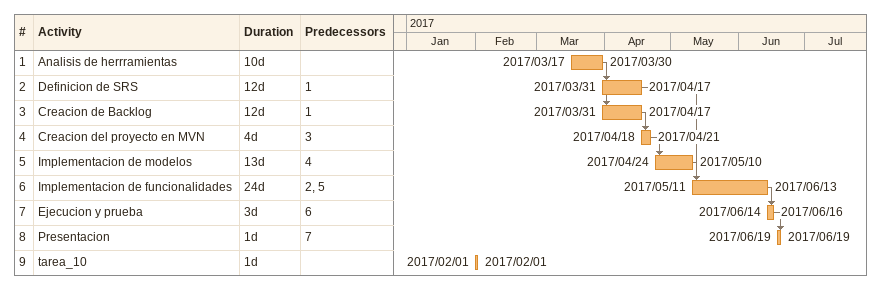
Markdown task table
| ID | Task | Duration | Start | Finish | Predecessors |
|---|---|---|---|---|---|
| 1 | Analisis de herrramientas | 10d | 2017-03-17 | 2017-03-30 |  |
| 2 | Definicion de SRS | 12d | 2017-03-31 | 2017-04-17 | 1 |
| 3 | Creacion de Backlog | 12d | 2017-03-31 | 2017-04-17 | 1 |
| 4 | Creacion del proyecto en MVN | 4d | 2017-04-18 | 2017-04-21 | 3 |
| 5 | Implementacion de modelos | 13d | 2017-04-24 | 2017-05-10 | 4 |
| 6 | Implementacion de funcionalidades | 24d | 2017-05-11 | 2017-06-13 | 2, 5 |
| 7 | Ejecucion y prueba | 3d | 2017-06-14 | 2017-06-16 | 6 |
| 8 | Presentacion | 1d | 2017-06-19 | 2017-06-19 | 7 |
| 9 | tarea_10 | 1d | 2017-02-01 | 2017-02-01 |  |
